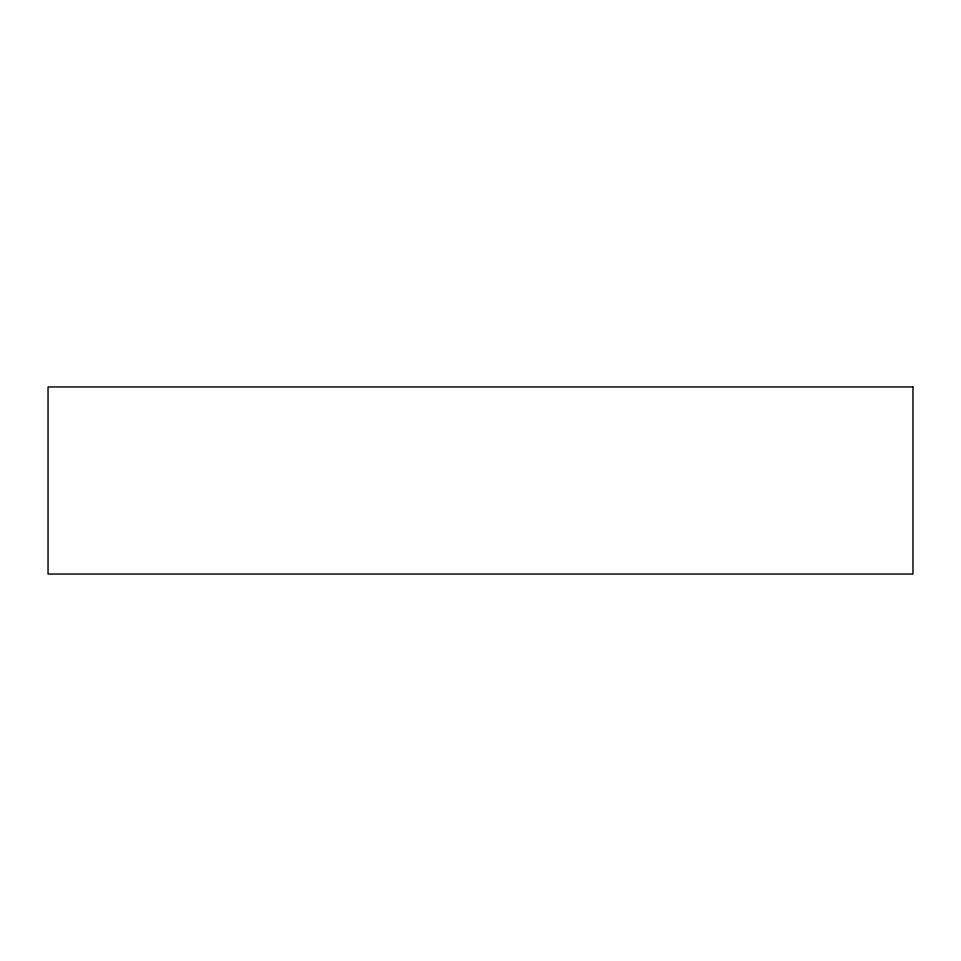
<?xml version="1.0" encoding="UTF-8"?>
<svg xmlns="http://www.w3.org/2000/svg" width="961" height="961" viewBox="0 0 961 961"><rect width="100%" height="100%" fill="white"/><g stroke="black" fill="none" stroke-linecap="round" stroke-linejoin="round"><path stroke-width="1.44" d="M912.95 386.959L48.05 386.959L48.05 574.041L912.95 574.041L912.95 386.959"/></g></svg>
